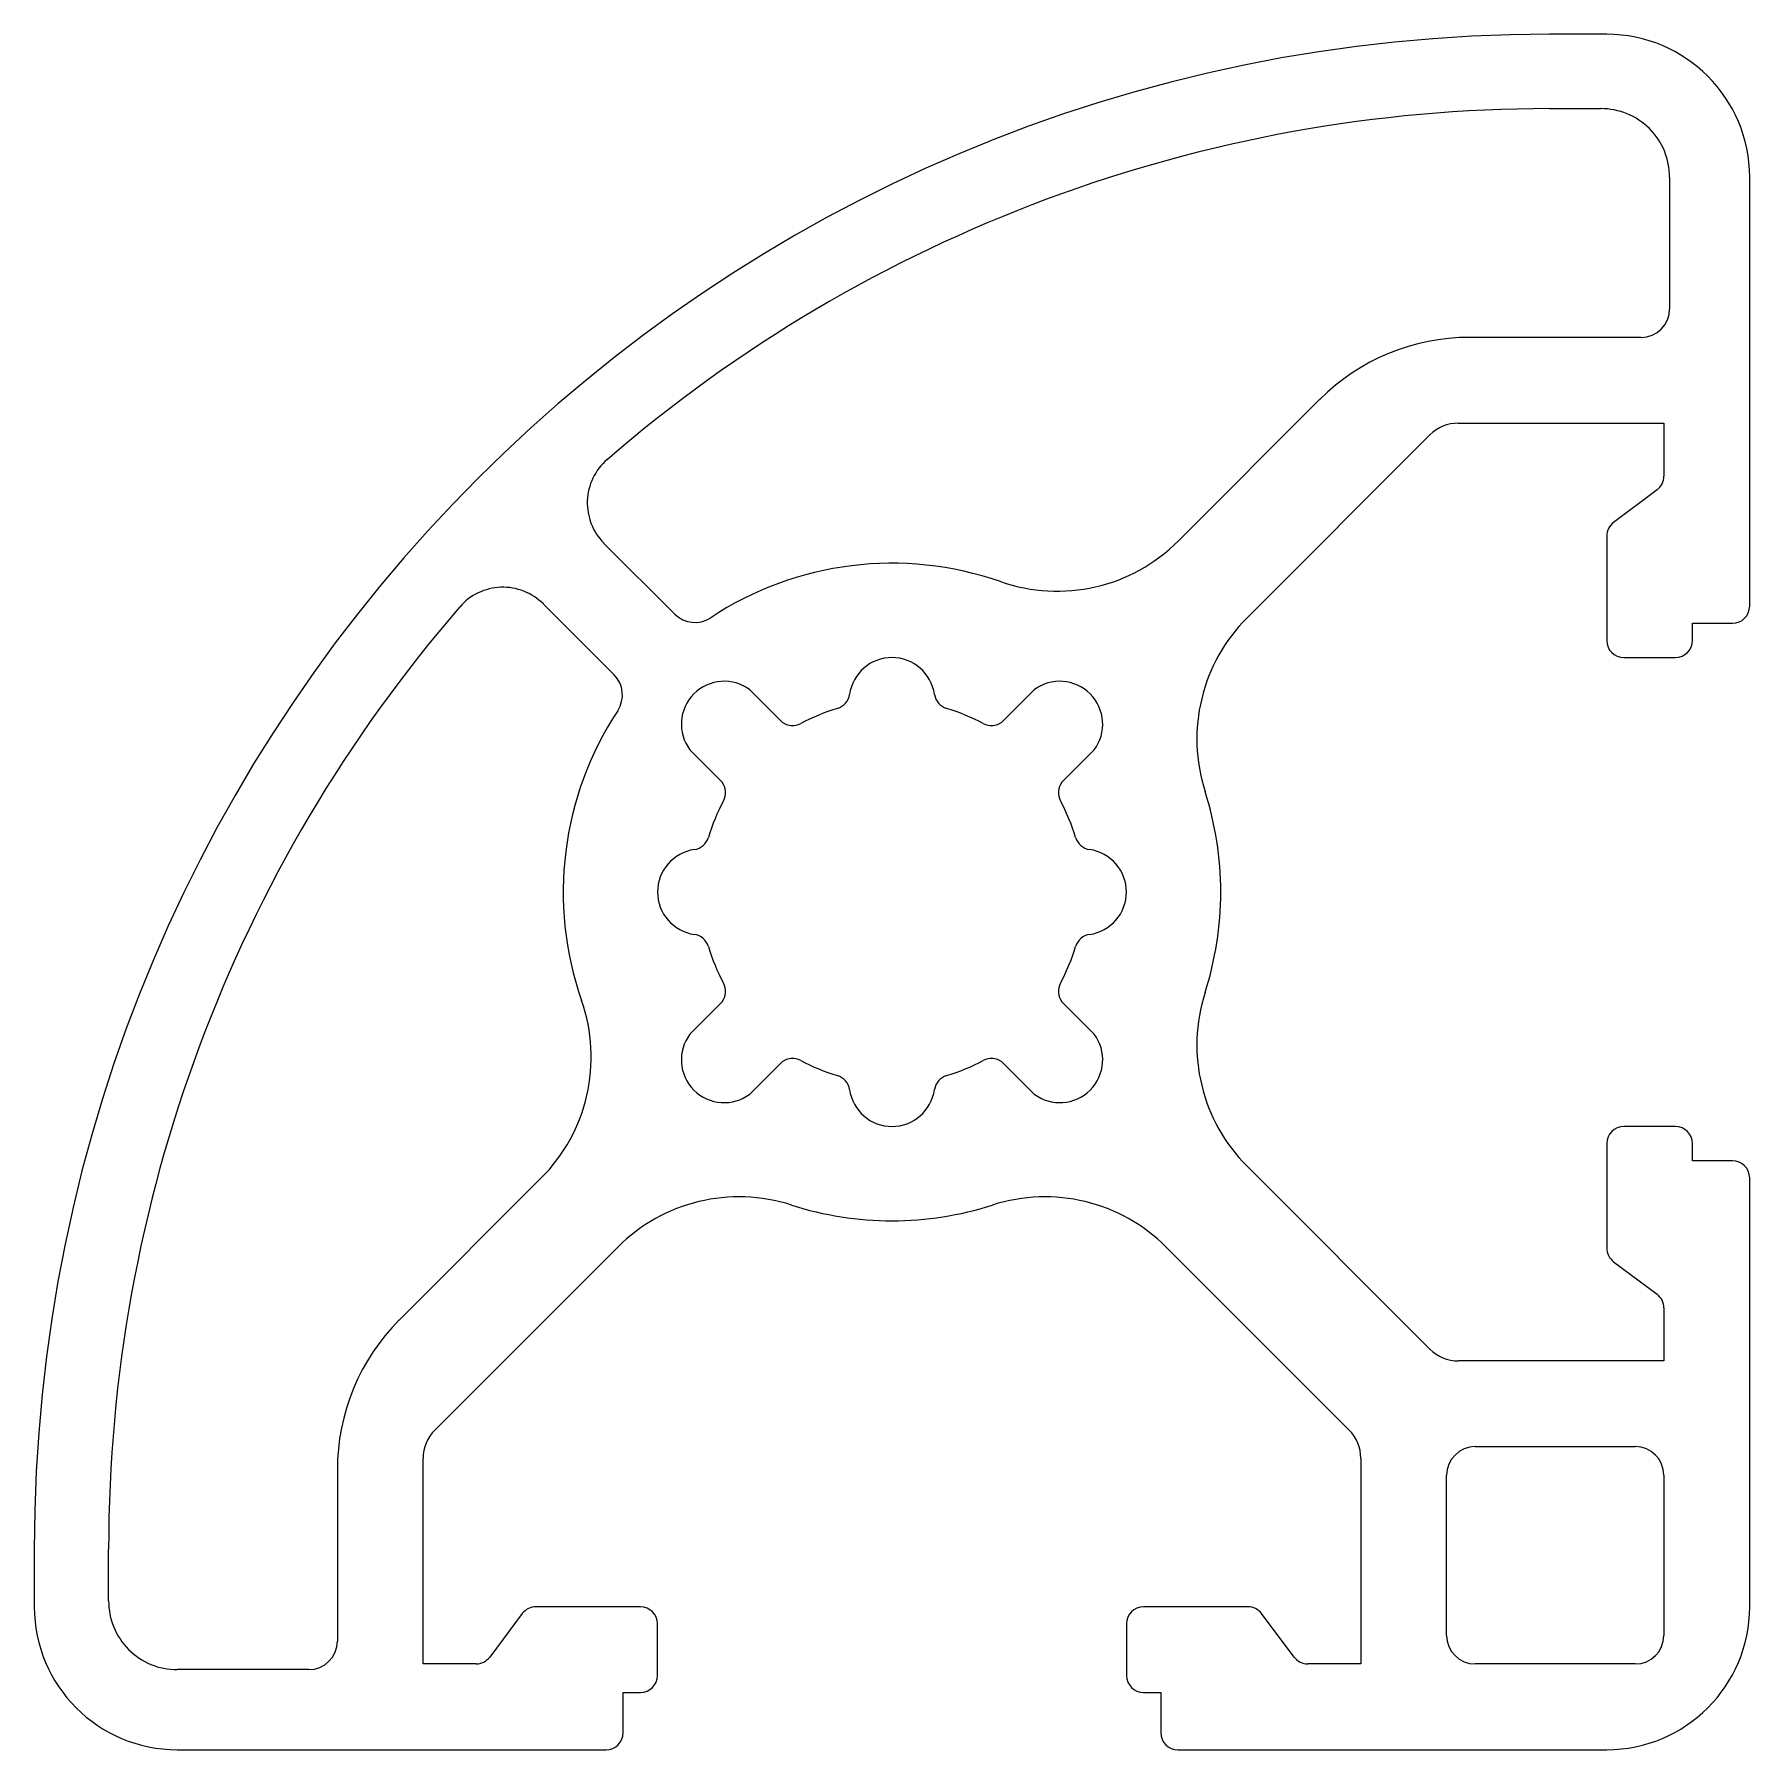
# Model space of a CAD drawing. Extents: x 380.6 to 410.6, y 758.4 to 788.4.
import ezdxf

# ---------------------------------------------------------------- set-up
doc = ezdxf.new("R2010")
doc.units = 0
doc.layers.get('0').update_dxf_attribs({"linetype": 'CONTINUOUS'})

msp = doc.modelspace()

# ---------------------------------------------------------------- linework, layer by layer
for p, q in [((408.115, 788.431), (407.115, 788.431)), ((407.115, 787.131), (408.01, 787.131)), ((409.215, 785.931), (409.215, 783.631)), ((410.615, 778.431), (410.615, 785.931)), ((408.715, 783.131), (405.716, 783.131)), ((403.1, 782.048), (400.623, 779.57)), ((405.519, 781.631), (409.115, 781.631)), ((409.115, 781.631), (409.115, 780.706)), ((401.825, 778.227), (405.024, 781.426)), ((408.995, 780.466), (408.235, 779.896)), ((391.815, 778.292), (390.578, 779.529)), ((408.115, 779.656), (408.115, 777.831)), ((389.518, 778.468), (390.755, 777.231)), ((409.615, 778.131), (410.315, 778.131)), ((409.615, 777.831), (409.615, 778.131)), ((408.415, 777.531), (409.315, 777.531)), ((393.131, 776.966), (393.696, 776.4)), ((397.534, 776.4), (398.1, 776.966)), ((392.646, 775.35), (392.081, 775.916)), ((399.15, 775.916), (398.584, 775.35)), ((392.081, 770.947), (392.646, 771.512)), ((398.584, 771.512), (399.15, 770.947)), ((393.696, 770.462), (393.131, 769.897)), ((398.1, 769.897), (397.534, 770.462)), ((409.315, 769.331), (408.415, 769.331)), ((408.115, 769.031), (408.115, 767.206)), ((409.615, 768.731), (409.615, 769.031)), ((405.024, 765.436), (401.825, 768.636)), ((410.315, 768.731), (409.615, 768.731)), ((389.476, 768.424), (386.999, 765.946)), ((410.615, 760.931), (410.615, 768.431)), ((387.62, 764.022), (390.82, 767.221)), ((400.411, 767.221), (403.61, 764.022)), ((408.235, 766.966), (408.995, 766.396)), ((409.115, 766.156), (409.115, 765.231)), ((409.115, 765.231), (405.519, 765.231)), ((387.415, 759.931), (387.415, 763.527)), ((403.815, 763.527), (403.815, 759.931)), ((405.815, 763.731), (408.615, 763.731)), ((385.915, 763.33), (385.915, 760.331)), ((405.315, 760.431), (405.315, 763.231)), ((409.115, 763.231), (409.115, 760.431)), ((380.615, 761.931), (380.615, 760.931)), ((381.915, 761.036), (381.915, 761.931)), ((389.15, 760.811), (388.58, 760.051)), ((391.215, 760.931), (389.39, 760.931)), ((401.84, 760.931), (400.015, 760.931)), ((402.65, 760.051), (402.08, 760.811)), ((391.515, 759.731), (391.515, 760.631)), ((399.715, 760.631), (399.715, 759.731)), ((388.34, 759.931), (387.415, 759.931)), ((403.815, 759.931), (402.89, 759.931)), ((408.615, 759.931), (405.815, 759.931)), ((385.415, 759.831), (383.115, 759.831)), ((390.915, 758.731), (390.915, 759.431)), ((390.915, 759.431), (391.215, 759.431)), ((400.015, 759.431), (400.315, 759.431)), ((400.315, 759.431), (400.315, 758.731)), ((383.115, 758.431), (390.615, 758.431)), ((400.615, 758.431), (408.115, 758.431))]:
    msp.add_line(p, q)
for centre, radius, start, end in [((407.115, 761.931), 26.5, 90, 180), ((408.115, 785.931), 2.5, 0, 90), ((407.115, 761.931), 25.2, 90, 130.8531), ((408.015, 785.931), 1.2, 359.99, 90.2292), ((408.715, 783.631), 0.5, 270, 0), ((405.716, 779.431), 3.7, 90, 135), ((405.519, 780.931), 0.7, 90, 135), ((391.286, 780.236), 1, 130.8531, 225), ((408.815, 780.706), 0.3, 306.8699, 0), ((408.415, 779.656), 0.3, 126.8699, 180), ((398.502, 781.692), 3, 250.7398, 315), ((395.615, 773.431), 5.75, 70.7399, 123.463), ((388.811, 777.761), 1, 45, 139.1469), ((407.115, 761.931), 25.2, 139.1469, 180), ((392.169, 778.645), 0.5, 225, 303.463), ((403.947, 776.106), 3, 135, 197.7971), ((410.315, 778.431), 0.3, 270, 0), ((408.415, 777.831), 0.3, 180, 270), ((409.315, 777.831), 0.3, 270, 0), ((395.615, 776.781), 0.75, 8.1515, 171.8485), ((390.401, 776.878), 0.5, 326.537, 45), ((392.681, 776.366), 0.75, 53.1515, 216.8485), ((398.55, 776.366), 0.75, 323.1515, 126.8485), ((394.576, 776.93), 0.3, 286.5448, 351.8485), ((396.655, 776.93), 0.3, 188.1515, 253.4552), ((395.615, 773.431), 5.75, 146.537, 199.2602), ((393.876, 776.64), 0.3, 233.1515, 298.4552), ((395.615, 773.431), 3.35, 106.5448, 118.4552), ((395.615, 773.431), 3.35, 61.5448, 73.4552), ((397.354, 776.64), 0.3, 241.5448, 306.8485), ((392.406, 775.17), 0.3, 331.5448, 36.8485), ((398.824, 775.17), 0.3, 143.1515, 208.4552), ((395.615, 773.431), 3.35, 151.5448, 163.4552), ((395.615, 773.431), 3.35, 16.5448, 28.4552), ((395.615, 773.431), 5.75, 342.2029, 17.7971), ((392.116, 774.471), 0.3, 278.1515, 343.4552), ((399.114, 774.471), 0.3, 196.5448, 261.8485), ((392.265, 773.431), 0.75, 98.1515, 261.8485), ((398.965, 773.431), 0.75, 278.1515, 81.8485), ((392.116, 772.392), 0.3, 16.5448, 81.8485), ((399.114, 772.392), 0.3, 98.1515, 163.4552), ((395.615, 773.431), 3.35, 196.5448, 208.4552), ((395.615, 773.431), 3.35, 331.5448, 343.4552), ((392.406, 771.692), 0.3, 323.1515, 28.4552), ((398.824, 771.692), 0.3, 151.5448, 216.8485), ((403.947, 770.757), 3, 162.2029, 225), ((387.355, 770.545), 3, 315, 19.2601), ((392.681, 770.497), 0.75, 143.1515, 306.8485), ((398.55, 770.497), 0.75, 233.1515, 36.8485), ((393.876, 770.222), 0.3, 61.5448, 126.8485), ((395.615, 773.431), 3.35, 241.5448, 253.4552), ((395.615, 773.431), 3.35, 286.5448, 298.4552), ((397.354, 770.222), 0.3, 53.1515, 118.4552), ((394.576, 769.932), 0.3, 8.1515, 73.4552), ((396.655, 769.932), 0.3, 106.5448, 171.8485), ((395.615, 770.081), 0.75, 188.1515, 351.8485), ((408.415, 769.031), 0.3, 90, 180), ((409.315, 769.031), 0.3, 0, 90), ((410.315, 768.431), 0.3, 0, 90), ((392.941, 765.1), 3, 72.2029, 135), ((398.29, 765.1), 3, 45, 107.7971), ((395.615, 773.431), 5.75, 252.2029, 287.7971), ((408.415, 767.206), 0.3, 180, 233.1301), ((408.815, 766.156), 0.3, 0, 53.1301), ((389.615, 763.33), 3.7, 135, 180), ((405.519, 765.931), 0.7, 225, 270), ((388.115, 763.527), 0.7, 135, 180), ((403.115, 763.527), 0.7, 0, 45), ((405.815, 763.231), 0.5, 90, 180), ((408.615, 763.231), 0.5, 0, 90), ((383.115, 760.931), 2.5, 180, 270), ((383.115, 761.031), 1.2, 179.7708, 270.01), ((389.39, 760.631), 0.3, 90, 143.1301), ((391.215, 760.631), 0.3, 0, 90), ((400.015, 760.631), 0.3, 90, 180), ((401.84, 760.631), 0.3, 36.8699, 90), ((408.115, 760.931), 2.5, 270, 0), ((385.415, 760.331), 0.5, 270, 0), ((405.815, 760.431), 0.5, 180, 270), ((408.615, 760.431), 0.5, 270, 0), ((388.34, 760.231), 0.3, 270, 323.1301), ((402.89, 760.231), 0.3, 216.8699, 270), ((391.215, 759.731), 0.3, 270, 0), ((400.015, 759.731), 0.3, 180, 270), ((390.615, 758.731), 0.3, 270, 0), ((400.615, 758.731), 0.3, 180, 270)]:
    msp.add_arc(centre, radius, start, end)

doc.saveas('drawing.dxf')
